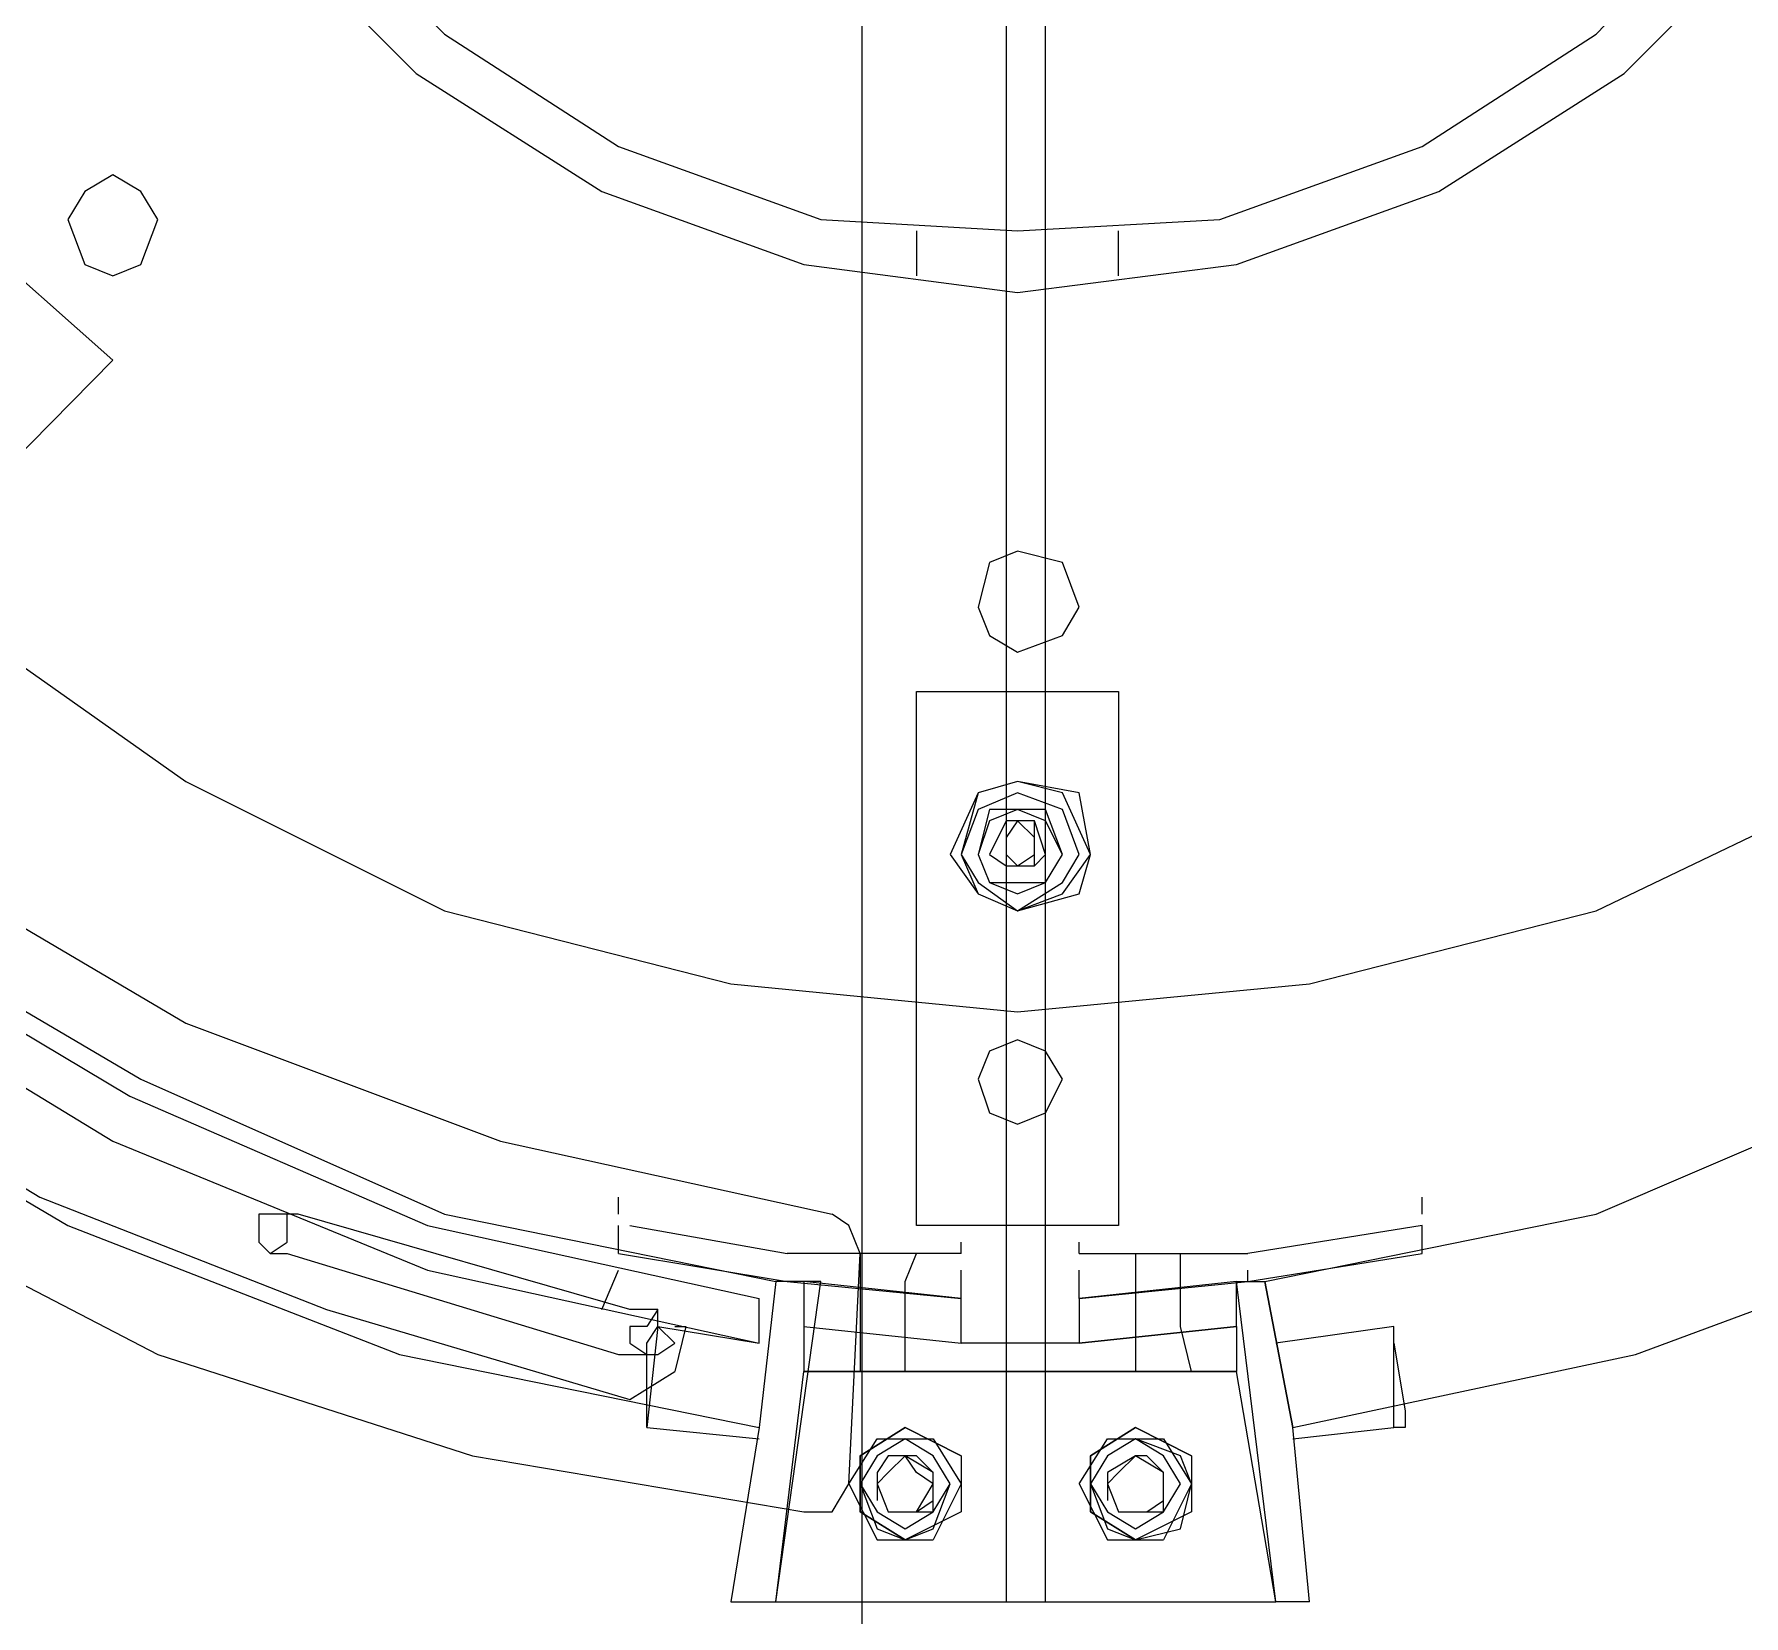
# Model space of a CAD drawing. Header units: millimetres. Extents: x 3220 to 226993, y 817 to 176024.
# Drawn here: x 158055.1 to 158495.2, y 88027.7 to 88434.9 of the extents above; entities that cross this region are included whole.
import ezdxf

# ---------------------------------------------------------------- set-up
doc = ezdxf.new("R2010")
doc.units = ezdxf.units.MM
doc.linetypes.add('AXES', pattern=[50.8, 31.75, -6.35, 6.35, -6.35])
doc.layers.add('Axe', color=1, linetype='AXES', lineweight=9)

# ---------------------------------------------------------------- blocks, each defined once
blk = doc.blocks.new('section c-d')
at = {"layer": 'Axe', "ltscale": 15}
blk.add_line((9000, -4000), (9000, 33323.92), dxfattribs=at)
blk = doc.blocks.new('ligne broyage L 2')
at = {"color": 7, "linetype": 'Continuous', "lineweight": 5, "true_color": 0x000007}
for points in [[(-195.29, 10972.1), (-225.67, 10924.36), (-244.47, 10872.29), (-247.37, 10815.87), (-244.47, 10760.9), (-225.67, 10708.82), (-195.29, 10661.09), (-154.78, 10620.58), (-107.05, 10590.2), (-54.97, 10571.4), (0, 10564.17), (56.42, 10571.4), (108.49, 10590.2), (156.23, 10620.58), (196.73, 10661.09), (227.11, 10708.82), (244.47, 10760.9), (251.7, 10815.87), (244.47, 10872.29), (227.11, 10924.36), (196.73, 10972.1)], [(-185.16, 10964.87), (-214.09, 10920.02), (-228.56, 10867.95), (-235.79, 10815.87), (-228.56, 10760.9), (-214.09, 10713.16), (-185.16, 10668.32), (-147.55, 10630.71), (-102.71, 10601.78), (-50.63, 10582.97), (0, 10580.08), (52.08, 10582.97), (104.15, 10601.78), (149, 10630.71), (185.16, 10668.32), (215.54, 10713.16), (234.35, 10760.9), (237.24, 10815.87), (234.35, 10867.95), (215.54, 10920.02), (185.16, 10964.87)], [(-432.53, 10812.98), (-425.29, 10739.2), (-406.49, 10663.98), (-373.22, 10597.44), (-328.37, 10535.23), (-277.74, 10483.16), (-214.09, 10438.31), (-147.55, 10405.04), (-73.78, 10386.24), (0, 10379), (75.22, 10386.24), (149, 10405.04), (218.43, 10438.31), (277.74, 10483.16), (334.16, 10535.23), (377.56, 10597.44), (407.94, 10663.98), (429.63, 10739.2), (436.87, 10812.98)], [(-2.89, 10639.39), (-2.89, 10227.11), (-2.89, 10227.11)], [(7.23, 10227.11), (7.23, 10639.39), (-2.89, 10639.39)], [(-446.99, 10623.48), (-406.49, 10546.81), (-354.41, 10478.82), (-287.87, 10419.51), (-214.09, 10376.11), (-133.09, 10345.73), (-47.74, 10326.93)], [(-499.07, 10587.31), (-462.91, 10604.67), (-418.06, 10530.89), (-365.98, 10461.46), (-299.44, 10405.04), (-225.67, 10361.64), (-147.55, 10326.93), (-62.2, 10309.57), (-66.54, 10271.96)], [(63.65, 10309.57), (149, 10326.93), (230.01, 10361.64), (303.78, 10405.04), (367.43, 10461.46), (422.4, 10530.89), (462.91, 10604.67), (500.52, 10587.31)], [(-465.8, 10601.78), (-425.29, 10523.66), (-370.32, 10457.12), (-303.78, 10402.15), (-228.56, 10357.31), (-151.89, 10324.03), (-66.54, 10305.23)], [(-522.22, 10590.2), (-484.6, 10512.09), (-432.53, 10445.55), (-370.32, 10383.34), (-299.44, 10331.27), (-221.33, 10290.76), (-140.32, 10264.72), (-54.97, 10250.26)], [(-499.07, 10587.31), (-451.33, 10504.86), (-396.36, 10435.42), (-325.48, 10371.77), (-244.47, 10324.03), (-159.12, 10290.76), (-66.54, 10271.96)], [(70.88, 10271.96), (159.12, 10290.76), (248.81, 10324.03), (326.93, 10371.77), (396.36, 10435.42), (455.67, 10504.86), (500.52, 10587.31)], [(-26.04, 10580.08), (-26.04, 10568.51)], [(26.04, 10568.51), (26.04, 10580.08)], [(-26.04, 10324.03), (-26.04, 10461.46), (26.04, 10461.46)], [(26.04, 10461.46), (26.04, 10324.03), (26.04, 10324.03)], [(0, 10416.62), (4.34, 10416.62), (4.34, 10428.19), (0, 10428.19), (-2.89, 10423.85), (-2.89, 10419.51)], [(-306.67, 10390.58), (-232.9, 10345.73), (-151.89, 10312.46), (-66.54, 10293.66)], [(-318.25, 10371.77), (-251.7, 10331.27), (-177.93, 10302.34), (-99.81, 10279.19), (-88.24, 10286.42)], [(-102.71, 10326.93), (-102.71, 10331.27)], [(104.15, 10326.93), (104.15, 10331.27)], [(-192.4, 10326.93), (-195.29, 10326.93), (-195.29, 10319.69), (-192.4, 10316.8)], [(-192.4, 10326.93), (-195.29, 10326.93), (-195.29, 10319.69), (-192.4, 10316.8)], [(-185.16, 10326.93), (-192.4, 10326.93)], [(-188.06, 10324.03), (-188.06, 10326.93), (-192.4, 10326.93)], [(-99.81, 10302.34), (-185.16, 10326.93)], [(-54.97, 10250.26), (-47.74, 10250.26), (-43.4, 10257.49), (-40.5, 10316.8), (-43.4, 10324.03), (-47.74, 10326.93)], [(-192.4, 10316.8), (-188.06, 10319.69), (-188.06, 10324.03)], [(-102.71, 10316.8), (-102.71, 10324.03), (-102.71, 10324.03)], [(-99.81, 10324.03), (-59.31, 10316.8)], [(26.04, 10324.03), (-26.04, 10324.03), (-26.04, 10324.03)], [(104.15, 10324.03), (59.31, 10316.8), (59.31, 10316.8)], [(104.15, 10316.8), (104.15, 10324.03)], [(-14.47, 10316.8), (-14.47, 10319.69)], [(15.91, 10316.8), (15.91, 10319.69)], [(-192.4, 10316.8), (-188.06, 10316.8)], [(-188.06, 10316.8), (-102.71, 10290.76)], [(-102.71, 10316.8), (-59.31, 10309.57), (-59.31, 10309.57)], [(-14.47, 10316.8), (-59.31, 10316.8), (-59.31, 10316.8)], [(-40.5, 10316.8), (-40.5, 10309.57)], [(-28.93, 10309.57), (-26.04, 10316.8)], [(15.91, 10316.8), (59.31, 10316.8)], [(30.38, 10316.8), (30.38, 10309.57)], [(41.95, 10309.57), (41.95, 10316.8)], [(59.31, 10309.57), (104.15, 10316.8)], [(-107.05, 10302.34), (-102.71, 10312.46)], [(-73.78, 10227.11), (-62.2, 10227.11), (-50.63, 10309.57), (-62.2, 10309.57)], [(-59.31, 10309.57), (-14.47, 10305.23), (-14.47, 10312.46)], [(-40.5, 10309.57), (-40.5, 10298)], [(-28.93, 10293.66), (-28.93, 10309.57)], [(15.91, 10305.23), (15.91, 10312.46)], [(15.91, 10305.23), (59.31, 10309.57)], [(30.38, 10309.57), (30.38, 10293.66)], [(41.95, 10298), (41.95, 10309.57)], [(56.42, 10309.57), (63.65, 10309.57)], [(75.22, 10227.11), (66.54, 10227.11), (56.42, 10309.57)], [(59.31, 10309.57), (59.31, 10312.46)], [(63.65, 10309.57), (70.88, 10271.96), (70.88, 10271.96)], [(75.22, 10227.11), (70.88, 10271.96), (63.65, 10309.57)], [(-66.54, 10293.66), (-66.54, 10305.23)], [(-92.58, 10302.34), (-95.47, 10298), (-99.81, 10298), (-99.81, 10293.66), (-95.47, 10290.76)], [(-92.58, 10302.34), (-99.81, 10302.34)], [(-92.58, 10302.34), (-95.47, 10298), (-99.81, 10298), (-99.81, 10293.66), (-95.47, 10290.76)], [(-88.24, 10293.66), (-92.58, 10298), (-92.58, 10302.34)], [(-95.47, 10293.66), (-92.58, 10298), (-66.54, 10293.66)], [(-92.58, 10298), (-95.47, 10271.96), (-95.47, 10293.66)], [(-88.24, 10298), (-85.35, 10298)], [(-85.35, 10298), (-88.24, 10286.42)], [(-54.97, 10298), (-14.47, 10293.66)], [(-54.97, 10298), (-54.97, 10286.42), (56.42, 10286.42)], [(-40.5, 10298), (-40.5, 10286.42)], [(56.42, 10298), (15.91, 10293.66), (-14.47, 10293.66)], [(44.84, 10286.42), (41.95, 10298)], [(56.42, 10298), (56.42, 10286.42)], [(96.92, 10298), (66.54, 10293.66)], [(96.92, 10293.66), (96.92, 10298)], [(96.92, 10271.96), (96.92, 10298), (96.92, 10298)], [(-102.71, 10290.76), (-92.58, 10290.76), (-88.24, 10293.66)], [(-28.93, 10286.42), (-28.93, 10293.66)], [(30.38, 10293.66), (30.38, 10286.42)], [(96.92, 10293.66), (99.81, 10276.3), (99.81, 10271.96), (96.92, 10271.96)], [(-62.2, 10227.11), (-54.97, 10286.42), (-54.97, 10286.42)], [(66.54, 10227.11), (56.42, 10286.42), (-54.97, 10286.42)], [(-95.47, 10271.96), (-66.54, 10269.06), (-66.54, 10269.06)], [(-66.54, 10271.96), (-73.78, 10227.11), (-73.78, 10227.11)], [(-43.4, 10257.49), (-36.16, 10269.06), (-21.7, 10269.06), (-14.47, 10257.49), (-21.7, 10243.03)], [(-14.47, 10264.72), (-28.93, 10271.96), (-40.5, 10264.72)], [(-40.5, 10264.72), (-28.93, 10271.96), (-28.93, 10271.96)], [(-28.93, 10271.96), (-14.47, 10264.72), (-14.47, 10250.26)], [(15.91, 10257.49), (23.15, 10269.06), (37.61, 10269.06), (44.84, 10257.49), (37.61, 10243.03)], [(44.84, 10264.72), (30.38, 10271.96), (18.81, 10264.72)], [(18.81, 10264.72), (30.38, 10271.96), (30.38, 10271.96)], [(30.38, 10271.96), (44.84, 10264.72), (44.84, 10250.26)], [(70.88, 10269.06), (96.92, 10271.96), (96.92, 10271.96)], [(-40.5, 10264.72), (-40.5, 10250.26), (-28.93, 10243.03)], [(-28.93, 10243.03), (-40.5, 10250.26), (-40.5, 10264.72)], [(-28.93, 10250.26), (-26.04, 10250.26), (-21.7, 10253.15), (-21.7, 10260.38), (-26.04, 10264.72), (-33.27, 10264.72), (-36.16, 10260.38), (-36.16, 10253.15)], [(-14.47, 10264.72), (-14.47, 10250.26), (-28.93, 10243.03)], [(18.81, 10264.72), (18.81, 10250.26), (30.38, 10243.03)], [(30.38, 10243.03), (18.81, 10250.26), (18.81, 10264.72)], [(30.38, 10250.26), (33.27, 10250.26), (37.61, 10253.15), (37.61, 10260.38), (33.27, 10264.72), (30.38, 10264.72), (23.15, 10260.38), (23.15, 10253.15)], [(44.84, 10264.72), (44.84, 10250.26), (30.38, 10243.03)], [(-43.4, 10257.49), (-36.16, 10243.03), (-21.7, 10243.03)], [(15.91, 10257.49), (23.15, 10243.03), (37.61, 10243.03)], [(-14.47, 10250.26), (-28.93, 10243.03), (-28.93, 10243.03)], [(44.84, 10250.26), (30.38, 10243.03), (30.38, 10243.03)], [(-62.2, 10227.11), (66.54, 10227.11)], [(-2.89, 10227.11), (7.23, 10227.11)]]:
    blk.add_lwpolyline(points, dxfattribs=at)
for points in [[(-221.33, 10582.97), (-225.67, 10590.2), (-232.9, 10594.54), (-240.13, 10590.2), (-244.47, 10582.97), (-240.13, 10571.4), (-232.9, 10568.51), (-225.67, 10571.4)], [(-363.09, 10487.5), (-328.37, 10449.89), (-232.9, 10546.81), (-270.51, 10580.08)], [(15.91, 10483.16), (11.57, 10494.73), (0, 10497.62), (-7.23, 10494.73), (-10.13, 10483.16), (-7.23, 10475.92), (0, 10471.59), (11.57, 10475.92)], [(18.81, 10419.51), (11.57, 10435.42), (0, 10438.31), (-10.13, 10435.42), (-14.47, 10419.51), (-10.13, 10409.38), (0, 10405.04), (11.57, 10409.38), (18.81, 10419.51), (15.91, 10435.42), (0, 10438.31), (-10.13, 10435.42), (-17.36, 10419.51), (-10.13, 10409.38), (0, 10405.04), (15.91, 10409.38)], [(15.91, 10419.51), (11.57, 10431.08), (0, 10435.42), (-10.13, 10431.08), (-14.47, 10419.51), (-10.13, 10412.28), (0, 10405.04), (11.57, 10412.28)], [(11.57, 10419.51), (7.23, 10431.08), (-7.23, 10431.08), (-10.13, 10419.51), (-7.23, 10412.28), (0, 10409.38), (7.23, 10412.28)], [(11.57, 10419.51), (7.23, 10431.08), (-7.23, 10431.08), (-10.13, 10419.51), (-7.23, 10412.28), (0, 10409.38), (7.23, 10412.28)], [(11.57, 10419.51), (7.23, 10428.19), (0, 10431.08), (-7.23, 10428.19), (-10.13, 10419.51), (-7.23, 10412.28), (7.23, 10412.28), (11.57, 10419.51), (7.23, 10431.08), (-7.23, 10431.08), (-10.13, 10419.51), (-7.23, 10412.28), (0, 10409.38), (7.23, 10412.28)], [(7.23, 10419.51), (4.34, 10428.19), (-2.89, 10428.19), (-7.23, 10419.51), (-2.89, 10416.62), (4.34, 10416.62)], [(4.34, 10419.51), (4.34, 10423.85), (0, 10428.19), (-2.89, 10423.85), (-2.89, 10419.51), (0, 10416.62)], [(4.34, 10419.51), (4.34, 10423.85), (0, 10428.19), (-2.89, 10423.85), (-2.89, 10419.51), (0, 10416.62)], [(11.57, 10361.64), (7.23, 10368.88), (0, 10371.77), (-7.23, 10368.88), (-10.13, 10361.64), (-7.23, 10352.97), (0, 10350.07), (7.23, 10352.97)], [(-14.47, 10305.23), (-54.97, 10309.57), (-54.97, 10298), (-14.47, 10293.66)], [(56.42, 10309.57), (15.91, 10305.23), (15.91, 10293.66), (56.42, 10298)], [(-17.36, 10257.49), (-21.7, 10264.72), (-28.93, 10269.06), (-36.16, 10264.72), (-40.5, 10257.49), (-36.16, 10250.26), (-28.93, 10245.92), (-21.7, 10250.26)], [(-17.36, 10257.49), (-21.7, 10264.72), (-28.93, 10269.06), (-36.16, 10264.72), (-40.5, 10257.49), (-36.16, 10250.26), (-28.93, 10245.92), (-21.7, 10250.26)], [(-17.36, 10257.49), (-21.7, 10264.72), (-28.93, 10269.06), (-36.16, 10264.72), (-40.5, 10257.49), (-36.16, 10245.92), (-28.93, 10243.03), (-21.7, 10245.92)], [(41.95, 10257.49), (37.61, 10264.72), (30.38, 10269.06), (23.15, 10264.72), (18.81, 10257.49), (23.15, 10250.26), (30.38, 10245.92), (37.61, 10250.26)], [(41.95, 10257.49), (37.61, 10264.72), (30.38, 10269.06), (23.15, 10264.72), (18.81, 10257.49), (23.15, 10250.26), (30.38, 10245.92), (37.61, 10250.26)], [(44.84, 10257.49), (41.95, 10264.72), (30.38, 10269.06), (23.15, 10264.72), (18.81, 10257.49), (23.15, 10245.92), (30.38, 10243.03), (41.95, 10245.92)], [(-21.7, 10257.49), (-21.7, 10260.38), (-28.93, 10264.72), (-33.27, 10260.38), (-36.16, 10257.49), (-33.27, 10250.26), (-21.7, 10250.26)], [(-21.7, 10257.49), (-26.04, 10260.38), (-28.93, 10264.72), (-33.27, 10260.38), (-36.16, 10257.49), (-33.27, 10250.26), (-26.04, 10250.26)], [(37.61, 10257.49), (37.61, 10260.38), (30.38, 10264.72), (26.04, 10260.38), (23.15, 10257.49), (26.04, 10250.26), (37.61, 10250.26)], [(37.61, 10257.49), (37.61, 10260.38), (30.38, 10264.72), (26.04, 10260.38), (23.15, 10257.49), (26.04, 10250.26), (37.61, 10250.26)]]:
    blk.add_lwpolyline(points, close=True, dxfattribs=at)

msp = doc.modelspace()

# ---------------------------------------------------------------- block references
at = {"color": 2}
msp.add_blockref('section c-d', (149268.23, 77542.36), dxfattribs=at)
msp.add_blockref('ligne broyage L 2', (158308.23, 77804.19))

doc.saveas('drawing.dxf')
